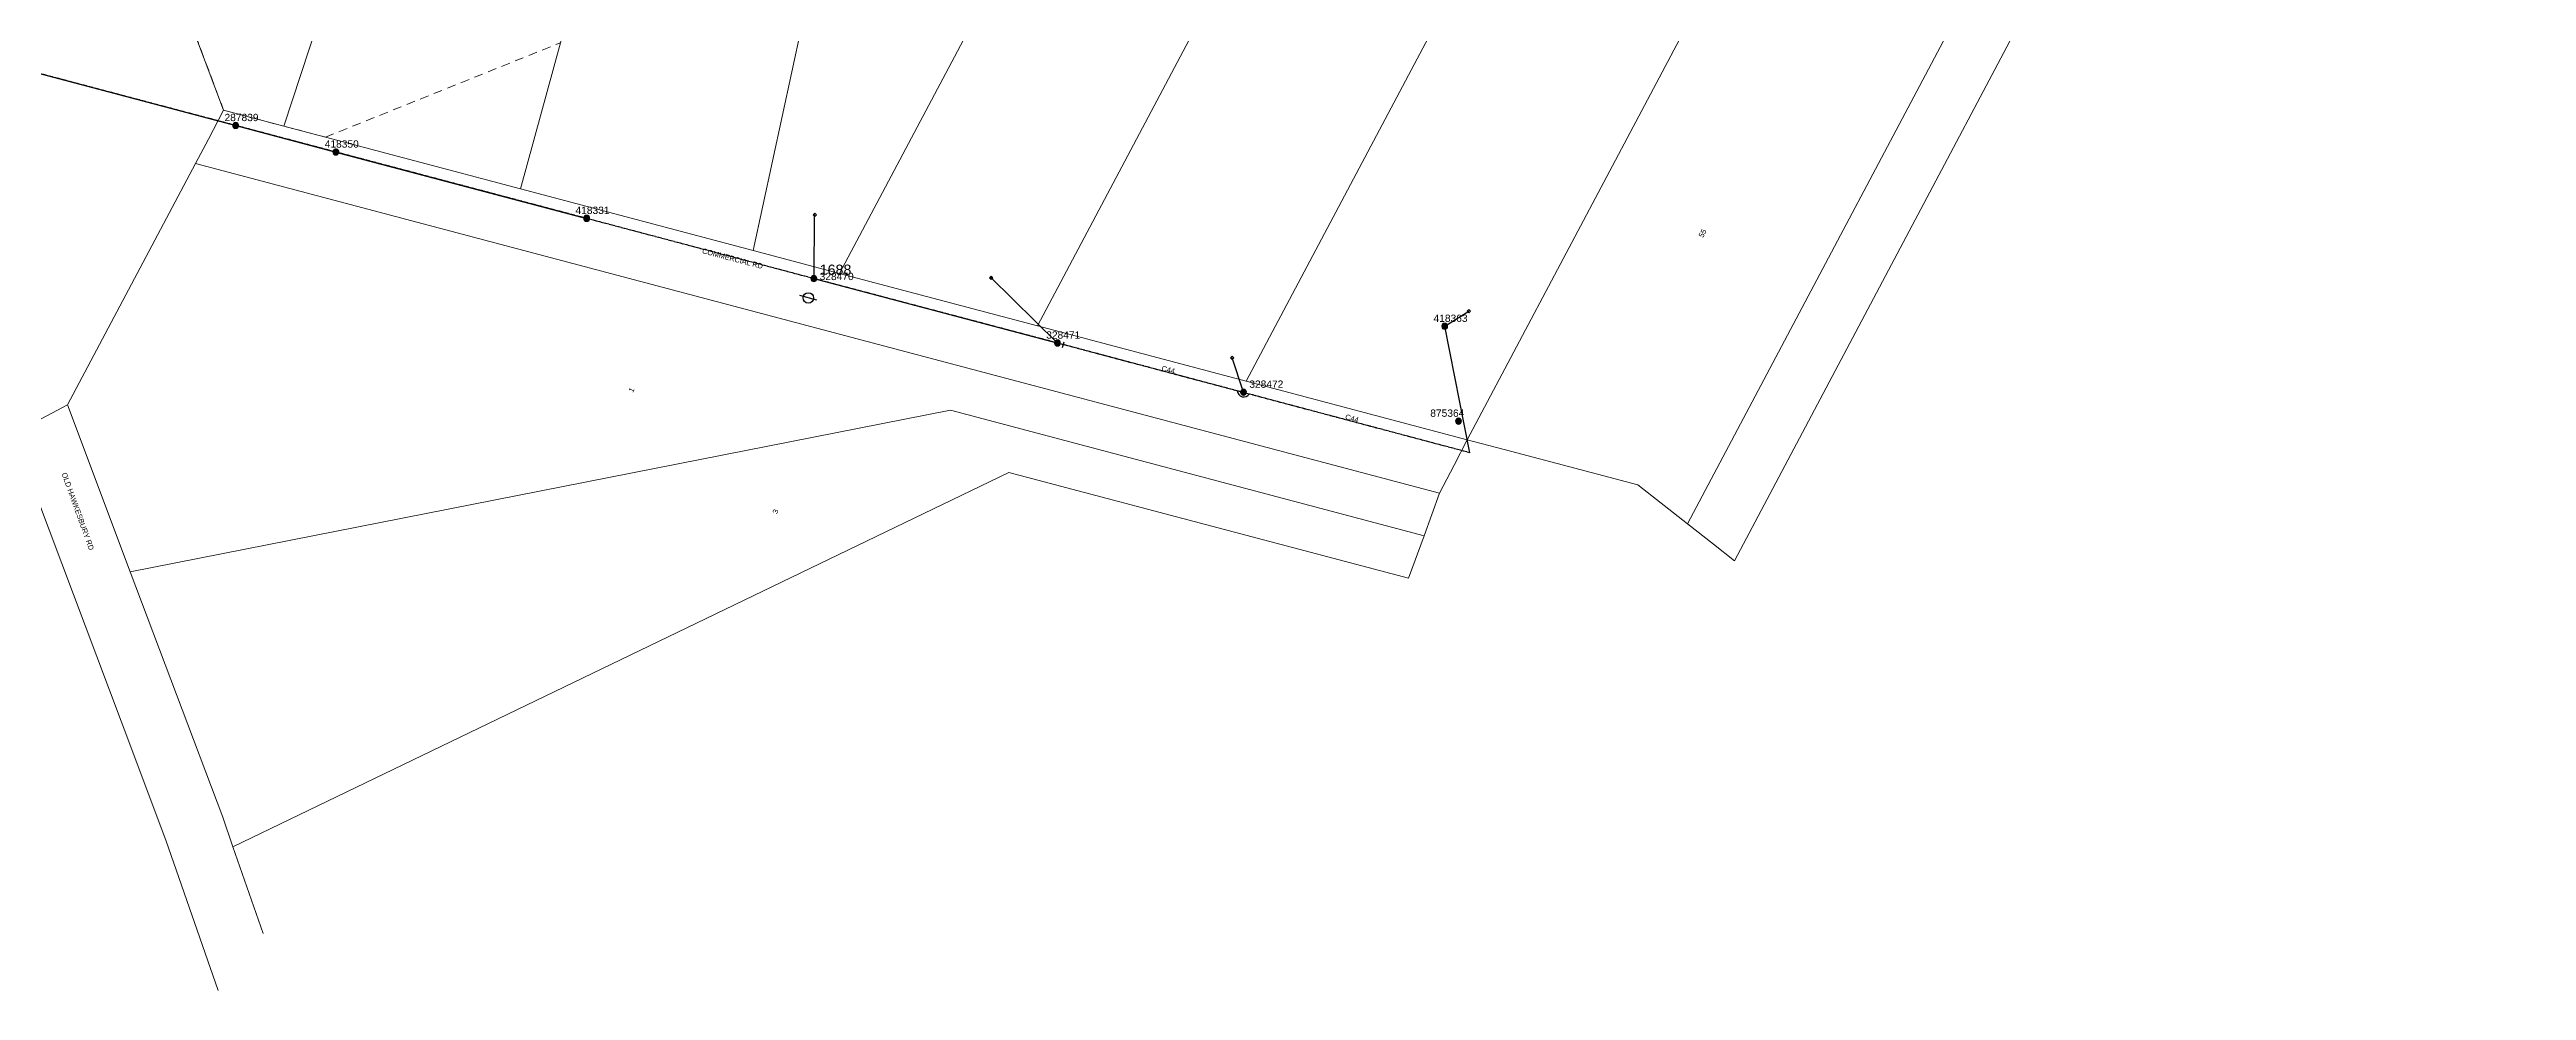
# Model space of a CAD drawing. Header units: metres. Extents: x 299345 to 301288, y 6276165 to 6277715.
# Drawn here: x 300440 to 301288, y 6276256 to 6276578 of the extents above; entities that cross this region are included whole.
import ezdxf
from ezdxf.enums import TextEntityAlignment as Align

# ---------------------------------------------------------------- set-up
doc = ezdxf.new("R2010")
doc.units = ezdxf.units.M
doc.linetypes.add('Cable Exist OH', pattern=[1, 1, 0])
doc.linetypes.add('Dash', pattern=[5, 3, -2])
doc.layers.get('0').update_dxf_attribs({"color": 6})
for name, color, linetype, lineweight in [('Cadastre Easements_SP_EXT', 9, 'Continuous', 5), ('Cadastre Land Parcels_SP_EXT', 9, 'Continuous', 5), ('Cadastre Roads_SP_EXT', 9, 'Continuous', 5)]:
    doc.layers.add(name, color=color, linetype=linetype, lineweight=lineweight)
for name, color, linetype in [('Equip_SP_HV_EXT', 7, 'Continuous'), ('Mains_HV_EXT', 7, 'Continuous'), ('Mains_LV_EXT', 7, 'Continuous'), ('OH_Details_SP_MISC', 7, 'Continuous'), ('Services_SP_EXT', 7, 'Continuous'), ('SupportsOH_SP_TR_HV_LV_SL_EXT', 7, 'Continuous')]:
    doc.layers.add(name, color=color, linetype=linetype)
doc.styles.add('HVSW_LABEL', font='arial.ttf')
doc.styles.add('POLE_LABEL', font='arial.ttf')
doc.styles.get("Standard").update_dxf_attribs({"font": 'arial.ttf'})

# ---------------------------------------------------------------- blocks, each defined once
blk = doc.blocks.new('CCP_EXT')
blk.add_wipeout([(0, 0.57), (0.57, 0), (0, -0.57), (-0.57, 0)])
blk.add_lwpolyline([(-0.57, 0), (0, 0.57), (0.57, 0), (0, -0.57), (-0.57, 0)])
at = {"flags": 1}
blk.add_attdef('Z', (0, 0), '', height=0.2, dxfattribs=at)
at = {"flags": 9}
for tag, p in [('CCP_TYPE', (0, 0)), ('CONSTRUCTED_VOLTAGE', (0, -0.2)), ('OPERATING_VOLTAGE', (0, -0.6)), ('ORIENTATION', (0, -0.8)), ('OWNED_BY', (0, -1)), ('STATE', (0, -1.8)), ('NO_PHASES', (0, -0.4)), ('USAGE', (0, -1.2)), ('LEGEND', (0, -1.4)), ('LIFE_SUPPORT', (0, -1.6)), ('NOTES', (0, -2))]:
    blk.add_attdef(tag, text='', height=0.2, dxfattribs=at).set_placement(p, align=Align.MIDDLE_LEFT)
blk = doc.blocks.new('POLE_EXT')
blk.add_hatch(color=256).paths.add_polyline_path([(-1, 0, 1), (1, 0, 1)])
blk.add_lwpolyline([(-1, 0, 1), (1, 0, 1)], format="xyb", close=True)
for tag, height, flags, p in [('pNumber', 2.5, 8, (-17.84, 2.07)), ('OWNED_BY', 0.2, 9, (1.35, -0.4)), ('SPECIAL_USE', 0.2, 9, (1.35, -0.8)), ('STATE', 0.2, 9, (1.35, -1)), ('cLV', 0.2, 9, (1.35, -1.4)), ('hDepth', 0.2, 9, (1.35, -1.6)), ('hDia', 0.2, 9, (1.35, -1.8)), ('cHV', 0.2, 9, (1.35, -2)), ('cLinedev', 0.2, 9, (1.35, -3.4)), ('pExisting', 0.2, 9, (1.35, -3.8)), ('pFooting', 0.2, 9, (1.35, -4.4)), ('pNew', 0.2, 9, (1.35, -4.6)), ('pRelocate', 0.2, 9, (1.35, -5)), ('pRemove', 0.2, 9, (1.35, -5.2)), ('pReplace', 0.2, 9, (1.35, -5.4)), ('pStay', 0.2, 9, (1.35, -5.6)), ('pType', 0.2, 9, (1.35, -5.8)), ('cspan', 0.2, 9, (1.35, -6)), ('STREETNAME', 0.2, 9, (1.35, -6.2)), ('SUBURB', 0.2, 9, (1.35, -6.4)), ('OPERATED_BY', 0.2, 9, (1.36, -7.01)), ('PARENT', 0.2, 9, (1.35, -0.6)), ('USAGE', 0.2, 9, (1.35, -1.2)), ('LBRACKET', 0.2, 9, (1.35, -2.2)), ('LExisting', 0.2, 9, (1.35, -2.4)), ('LANTNUMBER', 0.2, 9, (1.35, -2.6)), ('LOther', 0.2, 9, (1.35, -2.8)), ('LRemove', 0.2, 9, (1.35, -3)), ('LEGEND', 0.2, 9, (1.35, -3.2)), ('LOCATION', 0.2, 9, (1.35, -3.6)), ('PFNUMBER', 0.2, 9, (1.35, -4)), ('NEWPFNUMBER', 0.2, 9, (1.35, -4.2)), ('NOTES', 0.2, 9, (1.35, -6.6)), ('MAINTAINED_BY', 0.2, 9, (1.36, -6.81))]:
    blk.add_attdef(tag, text='', height=height, dxfattribs=dict(flags=flags)).set_placement(p, align=Align.MIDDLE_LEFT)
at = {"style": 'POLE_LABEL'}
for tag, height, flags, p in [('STRUCTURE_PLANT_NUMBER', 0.2, 9, (1.35, 0.03)), ('ASSET_NUM', 2.5, 8, (2, 2)), ('STREET_CODE', 0.2, 9, (1.35, -0.2))]:
    blk.add_attdef(tag, text='', height=height, dxfattribs=dict(at, flags=flags)).set_placement(p, align=Align.MIDDLE_LEFT)
at = {"flags": 1}
blk.add_attdef('Z', (1.35, -7.33), '', height=0.2, dxfattribs=at)
blk = doc.blocks.new('HV_ABS_CLOSED_EXT')
blk.add_line((-3, 6.87), (3, 6.87))
blk.add_circle((0, 6.87), 1.8)
at = {"flags": 1}
blk.add_attdef('Z', (0, 0), '', height=0.2, dxfattribs=at)
at = {"style": 'HVSW_LABEL'}
for tag, height, flags, p in [('ASSET_NUM', 3.5, 8, (2, 2)), ('STREET_CODE', 0.2, 9, (0, -0.2))]:
    blk.add_attdef(tag, text='', height=height, dxfattribs=dict(at, flags=flags)).set_placement(p, align=Align.MIDDLE_LEFT)
at = {"flags": 9}
for tag, p in [('ACTUAL_STATUS', (0, -0.4)), ('CONSTRUCTED_VOLTAGE', (0, -0.6)), ('OPERATING_VOLTAGE', (0, -1)), ('ORIENTATION', (0, -1.2)), ('OWNED_BY', (0, -1.4)), ('STATE', (0, -1.6)), ('SWITCH_TYPE', (0, -1.8)), ('STREETNAME', (0, -2.6)), ('SUBURB', (0, -2.8)), ('NO_PHASES', (0, -0.8)), ('USAGE', (0, -2)), ('LEGEND', (0, -2.2)), ('LOCATION', (0, -2.4)), ('NOTES', (0, -3))]:
    blk.add_attdef(tag, text='', height=0.2, dxfattribs=at).set_placement(p, align=Align.MIDDLE_LEFT)
blk = doc.blocks.new('End Shackle_EXT')
blk.add_wipeout([(0, 0.25), (1.81, 0.25), (1.82, -0.25), (0, -0.25)])
blk.add_line((1.81, -1), (1.81, 1))
at = {"flags": 1}
blk.add_attdef('Z', (0, 0), '', height=0.2, dxfattribs=at)
at = {"flags": 9}
for tag, p in [('CONNECTOR_TYPE', (0, 0)), ('CONSTRUCTED_VOLTAGE', (0, -0.2)), ('OPERATING_VOLTAGE', (0, -0.6)), ('ORIENTATION', (0, -0.8)), ('OWNED_BY', (0, -1)), ('STATE', (0, -1.2)), ('NO_PHASES', (0, -0.4)), ('USAGE', (0, -1.4)), ('NOTES', (0, -1.6))]:
    blk.add_attdef(tag, text='', height=0.2, dxfattribs=at).set_placement(p, align=Align.MIDDLE_LEFT)

msp = doc.modelspace()

# ---------------------------------------------------------------- linework, layer by layer
at = {"layer": 'Cadastre Easements_SP_EXT', "linetype": 'Dash'}
msp.add_lwpolyline([(300481.28, 6276606.54), (300499.77, 6276557.36), (300520.41, 6276551.88), (300528.61, 6276549.71), (300534.58, 6276548.13), (300615.06, 6276580.45)], dxfattribs=at)
at = {"layer": 'Cadastre Land Parcels_SP_EXT', "linetype": 'Continuous'}
for points in [[(300615.06, 6276580.45), (300639.64, 6276670.72), (300701.01, 6276896.09), (300731.11, 6277006.62), (300657.03, 6277045.94), (300644.94, 6277023.14), (300642.07, 6277017.72), (300648.42, 6277014.2), (300653.58, 6277010.88), (300658.51, 6277007.27), (300667.21, 6276999.77), (300632.75, 6276894.64), (300547.11, 6276633.35), (300546.49, 6276631.45), (300520.41, 6276551.88), (300528.61, 6276549.71), (300534.58, 6276548.13), (300601.43, 6276530.41), (300615.06, 6276580.45)], [(300546.49, 6276631.45), (300547.11, 6276633.35), (300632.75, 6276894.64), (300667.21, 6276999.77), (300658.51, 6277007.27), (300653.58, 6277010.88), (300648.42, 6277014.2), (300642.07, 6277017.72), (300575.71, 6276892.67), (300457.48, 6276669.85), (300481.28, 6276606.54), (300499.77, 6276557.36), (300520.41, 6276551.88), (300546.49, 6276631.45)], [(300704.21, 6276616.42), (300704.29, 6276616.79), (300723.34, 6276704.93), (300764.96, 6276897.44), (300782.65, 6276979.28), (300731.11, 6277006.62), (300701.01, 6276896.09), (300639.64, 6276670.72), (300615.06, 6276580.45), (300601.43, 6276530.41), (300681.06, 6276509.31), (300704.21, 6276616.42)], [(300788.33, 6276648.22), (300789.95, 6276651.28), (300838.14, 6276742.17), (300844.26, 6276753.72), (300866.6, 6276795.85), (300889.79, 6276839.59), (300807.62, 6276883.17), (300841.92, 6276947.83), (300782.65, 6276979.28), (300764.96, 6276897.44), (300723.34, 6276704.93), (300704.29, 6276616.79), (300704.21, 6276616.42), (300681.06, 6276509.31), (300710.54, 6276501.5), (300788.33, 6276648.22)], [(300885.06, 6276684.86), (300888.28, 6276690.94), (300926.91, 6276763.83), (300866.6, 6276795.85), (300844.26, 6276753.72), (300838.14, 6276742.17), (300789.95, 6276651.28), (300788.33, 6276648.22), (300710.54, 6276501.5), (300778.36, 6276483.54), (300885.06, 6276684.86)], [(300990.5, 6276730.12), (300929.18, 6276762.63), (300928.31, 6276763.09), (300926.91, 6276763.83), (300888.28, 6276690.94), (300885.06, 6276684.86), (300778.36, 6276483.54), (300849.79, 6276464.61), (300990.5, 6276730.12)], [(301057.85, 6276694.41), (300990.5, 6276730.12), (300849.79, 6276464.61), (300925.46, 6276444.57), (301057.85, 6276694.41)], [(301128.56, 6276656.93), (301057.85, 6276694.41), (300925.46, 6276444.57), (300940.24, 6276440.66), (300983.85, 6276429.11), (301000.78, 6276415.8), (301128.56, 6276656.93)], [(300915.99, 6276426.26), (300499.55, 6276536.58), (300490.08, 6276539.09), (300446.32, 6276456.52), (300467.81, 6276399.4), (300748.52, 6276454.64), (300910.67, 6276411.69), (300915.99, 6276426.26)], [(300910.67, 6276411.69), (300748.52, 6276454.64), (300467.81, 6276399.4), (300499.44, 6276315.34), (300502.96, 6276305.26), (300768.58, 6276433.4), (300905.37, 6276397.18), (300910.67, 6276411.69)]]:
    msp.add_lwpolyline(points, close=True, dxfattribs=at)
at = {"layer": 'Cadastre Roads_SP_EXT', "linetype": 'Continuous'}
msp.add_lwpolyline([(301287.98, 6276914.59), (301280.33, 6276918.7), (301270.22, 6276924.14), (301234.81, 6276857.34), (301199.39, 6276790.54), (301163.97, 6276723.74), (301128.56, 6276656.93), (301000.78, 6276415.8), (301009.72, 6276408.79), (301016.88, 6276403.17), (301174.96, 6276701.42), (301185.16, 6276720.66), (301210.86, 6276769.14), (301236.57, 6276817.63), (301262.28, 6276866.11), (301287.98, 6276914.59)], close=True, dxfattribs=at)
msp.add_lwpolyline([(300513.34, 6276275.56), (300502.96, 6276305.26), (300499.44, 6276315.34), (300467.81, 6276399.4), (300446.32, 6276456.52), (300435.57, 6276450.79), (300427.68, 6276446.59), (300436.06, 6276424.3), (300464.67, 6276348.25), (300479.98, 6276307.53), (300497.95, 6276256.06)], dxfattribs=at)
at = {"layer": 'Mains_LV_EXT', "linetype": 'Continuous'}
msp.add_lwpolyline([(300846.73, 6276461.26, 0.699373), (300850.81, 6276460.17)], format="xyb", dxfattribs=at)
at = {"layer": 'Mains_LV_EXT', "linetype": 'Cable Exist OH'}
msp.add_lwpolyline([(300926.3, 6276440.1), (300849.21, 6276460.6)], dxfattribs=at)
at = {"layer": 'OH_Details_SP_MISC', "color": 7, "linetype": 'Continuous', "flags": 128}
for points in [[(300387.58, 6276575.3), (300407.44, 6276577.68), (300503.89, 6276552.12)], [(300503.89, 6276552.12), (300538.19, 6276543.05), (300624.02, 6276520.34)]]:
    msp.add_lwpolyline(points, dxfattribs=at)

# ---------------------------------------------------------------- block references
at = {"layer": 'Equip_SP_HV_EXT'}
ref = msp.add_blockref('HV_ABS_CLOSED_EXT', (300701.77, 6276499.71), dxfattribs=dict(at, rotation=164.1331953834246))
ref.add_attrib('ASSET_NUM', '1688', dxfattribs={"layer": '0', "height": 3.5, "style": 'HVSW_LABEL'}).set_placement((300703.77, 6276499.96), align=Align.BOTTOM_LEFT)
at = {"layer": 'SupportsOH_SP_TR_HV_LV_SL_EXT'}
ref = msp.add_blockref('POLE_EXT', (300503.89, 6276552.12), dxfattribs=dict(at, rotation=359.9304718588172))
ref.add_attrib('ASSET_NUM', '287839', dxfattribs={"layer": '0', "height": 2.5, "rotation": 0.01527, "style": 'POLE_LABEL'}).set_placement((300505.89, 6276552.87), align=Align.BOTTOM_CENTER)
ref = msp.add_blockref('POLE_EXT', (300538.19, 6276543.05), dxfattribs=dict(at, rotation=0.0542215715445877))
ref.add_attrib('ASSET_NUM', '418350', dxfattribs={"layer": '0', "height": 2.5, "style": 'POLE_LABEL'}).set_placement((300540.19, 6276543.8), align=Align.BOTTOM_CENTER)
ref = msp.add_blockref('POLE_EXT', (300624.02, 6276520.34), dxfattribs=at)
ref.add_attrib('ASSET_NUM', '418331', dxfattribs={"layer": '0', "height": 2.5, "style": 'POLE_LABEL'}).set_placement((300626.02, 6276521.09), align=Align.BOTTOM_CENTER)
ref = msp.add_blockref('POLE_EXT', (300701.77, 6276499.71), dxfattribs=at)
ref.add_attrib('ASSET_NUM', '328470', dxfattribs={"layer": '0', "height": 2.5, "style": 'POLE_LABEL'}).set_placement((300703.77, 6276500.46), align=Align.MIDDLE_LEFT)
ref = msp.add_blockref('POLE_EXT', (300848.83, 6276460.84), dxfattribs=at)
ref.add_attrib('ASSET_NUM', '328472', dxfattribs={"layer": '0', "height": 2.5, "style": 'POLE_LABEL'}).set_placement((300850.83, 6276461.59), align=Align.BOTTOM_LEFT)
ref = msp.add_blockref('POLE_EXT', (300922.43, 6276450.92), dxfattribs=at)
ref.add_attrib('ASSET_NUM', '875364', dxfattribs={"layer": '0', "height": 2.5, "style": 'POLE_LABEL'}).set_placement((300924.43, 6276451.67), align=Align.BOTTOM_RIGHT)

# ---------------------------------------------------------------- texts
at = {"layer": 'Cadastre Land Parcels_SP_EXT'}
for s, rotation, p in [('55', 62.02555, (301006.12, 6276513.58)), ('1', 64.21072, (300639.85, 6276460.6)), ('3', 70.01345, (300689.24, 6276419.05))]:
    msp.add_text(s, height=1.8, rotation=rotation, dxfattribs=at).set_placement(p)
at = {"layer": 'Cadastre Roads_SP_EXT'}
for s, rotation, p in [('COMMERCIAL RD', 345.32025, (300663.41, 6276508.42)), ('OLD HAWKESBURY RD', 289.78723, (300444.27, 6276432.97))]:
    msp.add_text(s, height=1.8, rotation=rotation, dxfattribs=at).set_placement(p)
at = {"layer": 'Mains_LV_EXT'}
for rotation, p in [(346.01459, (300820.64, 6276468.21)), (344.09624, (300883.51, 6276451.63))]:
    msp.add_text('C44', height=1.8, rotation=rotation, dxfattribs=at).set_placement(p)

# ---------------------------------------------------------------- next in the draw order: block references
at = {"layer": 'Services_SP_EXT'}
for p in [(300702.13, 6276521.51), (300762.44, 6276500.02), (300925.94, 6276488.61), (300845.01, 6276472.57)]:
    msp.add_blockref('CCP_EXT', p, dxfattribs=at)

# ---------------------------------------------------------------- next in the draw order: linework, layer by layer
at = {"layer": 'Cadastre Roads_SP_EXT', "linetype": 'Continuous'}
msp.add_lwpolyline([(300520.41, 6276551.88), (300499.77, 6276557.36), (300494.54, 6276547.5), (300490.08, 6276539.09), (300499.55, 6276536.58), (300915.99, 6276426.26), (300920.97, 6276435.87), (300925.46, 6276444.57), (300849.79, 6276464.61), (300778.36, 6276483.54), (300710.54, 6276501.5), (300681.06, 6276509.31), (300601.43, 6276530.41), (300534.58, 6276548.13), (300528.61, 6276549.71), (300520.41, 6276551.88)], close=True, dxfattribs=at)
at = {"layer": 'Mains_HV_EXT', "color": 7, "linetype": 'Cable Exist OH'}
msp.add_lwpolyline([(300701.77, 6276499.71), (300503.89, 6276552.12), (300407.44, 6276577.68)], dxfattribs=at)
at = {"layer": 'Services_SP_EXT'}
for points in [[(300701.87, 6276521.66), (300701.77, 6276499.71), (300784.97, 6276477.69)], [(300762.26, 6276500.2), (300785.15, 6276477.64)], [(300926.3, 6276440.1), (300917.72, 6276483.4), (300925.94, 6276488.61)], [(300848.83, 6276460.84), (300845.01, 6276472.57)]]:
    msp.add_lwpolyline(points, dxfattribs=at)

# ---------------------------------------------------------------- next in the draw order: block references
at = {"layer": 'SupportsOH_SP_TR_HV_LV_SL_EXT'}
ref = msp.add_blockref('POLE_EXT', (300917.72, 6276483.4), dxfattribs=at)
ref.add_attrib('ASSET_NUM', '418363', dxfattribs={"layer": '0', "height": 2.5, "style": 'POLE_LABEL'}).set_placement((300919.72, 6276484.15), align=Align.BOTTOM_CENTER)

# ---------------------------------------------------------------- next in the draw order: block references
at = {"layer": 'Mains_LV_EXT', "rotation": 344.2336567693462}
msp.add_blockref('End Shackle_EXT', (300785.4, 6276477.56), dxfattribs=at)

# ---------------------------------------------------------------- next in the draw order: linework, layer by layer
at = {"layer": 'Mains_HV_EXT', "linetype": 'Cable Exist OH'}
msp.add_lwpolyline([(300926.3, 6276440.1), (300785.15, 6276477.67), (300701.77, 6276499.71)], dxfattribs=at)
at = {"layer": 'Mains_LV_EXT', "linetype": 'Cable Exist OH'}
msp.add_lwpolyline([(300849.21, 6276460.6), (300785.4, 6276477.56)], dxfattribs=at)

# ---------------------------------------------------------------- next in the draw order: block references
at = {"layer": 'SupportsOH_SP_TR_HV_LV_SL_EXT'}
ref = msp.add_blockref('POLE_EXT', (300785.15, 6276477.67), dxfattribs=at)
ref.add_attrib('ASSET_NUM', '328471', dxfattribs={"layer": '0', "height": 2.5, "style": 'POLE_LABEL'}).set_placement((300787.15, 6276478.42), align=Align.BOTTOM_CENTER)

doc.saveas('drawing.dxf')
